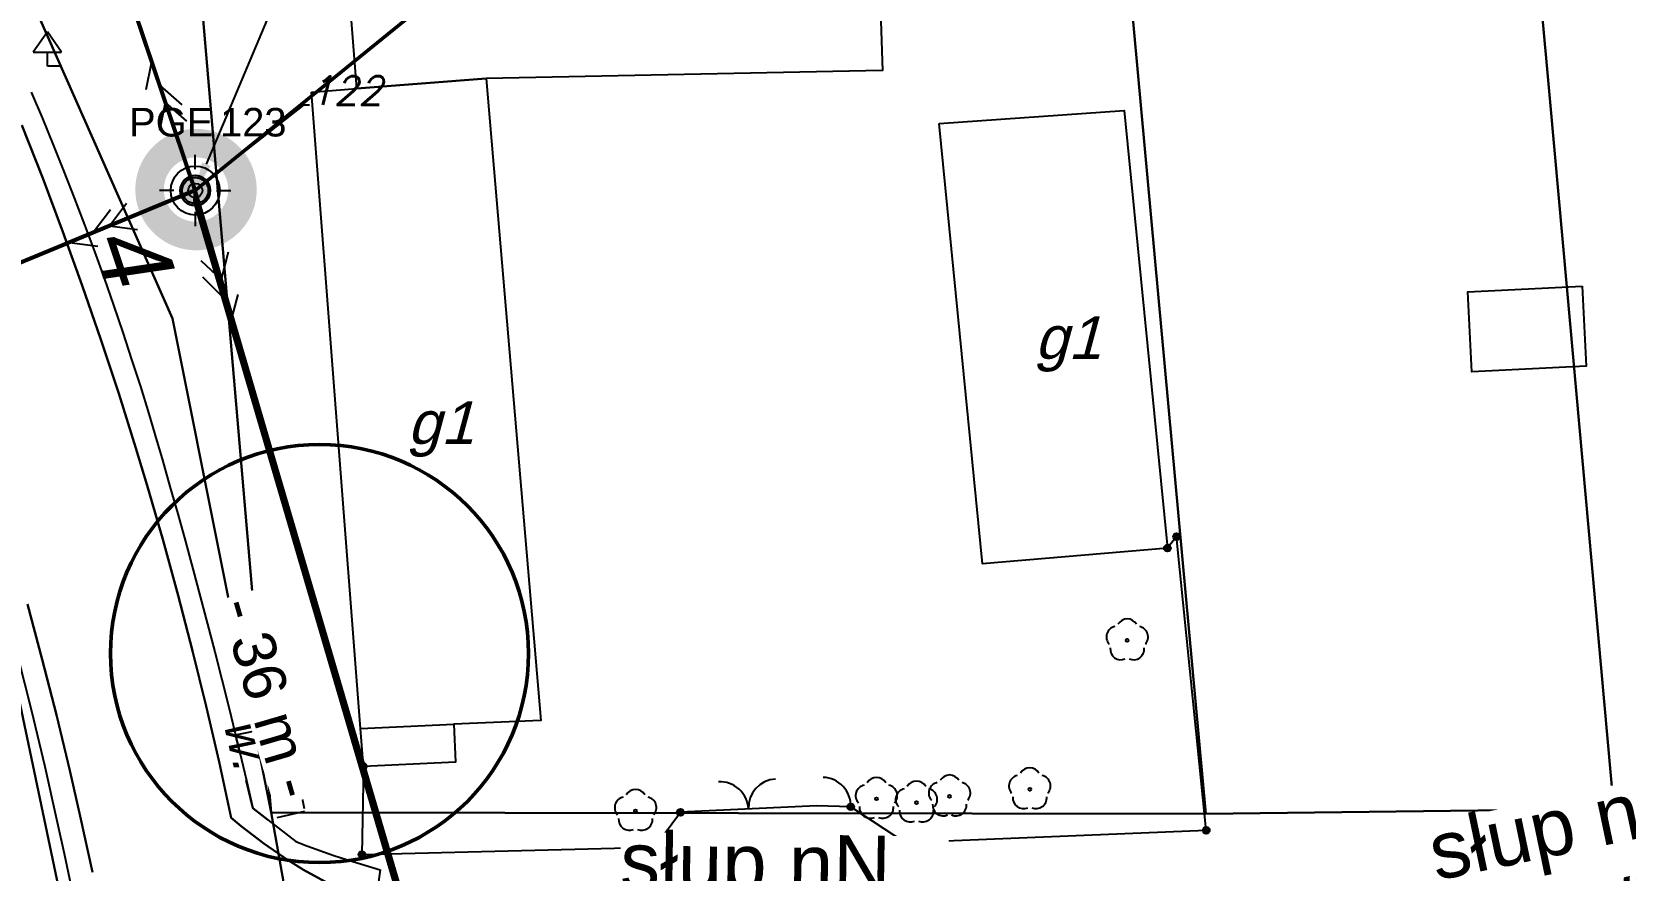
# Model space of a CAD drawing. Header units: metres. Extents: x 7542702 to 7555152, y 5804026 to 5815503.
# Drawn here: x 7549995.8 to 7550051.6, y 5805672.9 to 5805702.2 of the extents above; entities that cross this region are included whole.
import ezdxf
from ezdxf import colors
from ezdxf.entities.mleader import LeaderData, LeaderLine
from ezdxf.enums import TextEntityAlignment as Align
from ezdxf.math import Vec2, Vec3

# ---------------------------------------------------------------- set-up
doc = ezdxf.new("R2010")
doc.units = ezdxf.units.M
for name, pattern in [('4001', [0]), ('4002', [2, 1, -1]), ('4003', [3, 2, -1])]:
    doc.linetypes.add(name, pattern=pattern)
doc.layers.add('!tele', color=30, linetype='Continuous', lineweight=50, plot=False)
for name, color, linetype, lineweight in [('_KABEL_ABONENCKI_NAPOWIETRZNY', 104, 'Continuous', 50), ('_MUFA', 202, 'Continuous', 30), ('_numery slupow etap 4 cz. 2', 7, 'Continuous', 40), ('_PRZEWIESZENIA', 6, 'Continuous', 50), ('_SIEC_NAPOWIETRZNA', 5, 'Continuous', 50), ('_SLUP_DZIERZAWIONY_ENERGETYCZNY', 1, 'Continuous', 30)]:
    doc.layers.add(name, color=color, linetype=linetype, lineweight=lineweight)
for name, color, linetype in [('_MM mufy', 3, 'Continuous'), ('_MM opisy', 7, 'Continuous'), ('_MM slupy', 5, 'Continuous'), ('Budynki', 7, 'Continuous'), ('Drogi', 135, 'Continuous'), ('Dzialki', 165, 'Continuous'), ('Elementy_budynkow', 7, 'Continuous'), ('Linie_napowietrzne', 184, 'Continuous'), ('makro-numeracja-punktow', 7, 'Continuous'), ('Ogrodzenia', 184, 'Continuous'), ('Roslinnosc', 104, 'Continuous'), ('SYSTEM', 250, 'Continuous'), ('Wody', 184, 'Continuous')]:
    doc.layers.add(name, color=color, linetype=linetype)
doc.layers.add('DIM', color=7, linetype='Continuous', plot=False)
doc.layers.get('_MUFA').off()
doc.styles.add('DYN_DIM', font='arial.ttf')
doc.styles.add('GeodText', font='romans.shx', dxfattribs={"oblique": 14.323945})
doc.styles.get("Standard").update_dxf_attribs({"font": 'arial.ttf'})
doc.dimstyles.new('opis linie', dxfattribs={"dimtxt": 1.5, "dimasz": 0.18, "dimexe": 0.18, "dimexo": 0.0625, "dimgap": 2.5, "dimtad": 4, "dimdec": 0, "dimzin": 0, "dimdsep": 46, "dimtxsty": 'Standard', "dimcen": 0.09, "dimse1": 1, "dimse2": 1, "dimsd1": 1, "dimsd2": 1, "dimclrt": 256, "dimadec": 0, "dimazin": 0, "dimtfac": 1, "dimtdec": 0, "dimtofl": 0, "dimtmove": 0, "dimatfit": 3, "dimfxl": 1, "dimtfill": 1, "dimtolj": 1, "dimtzin": 0, "dimarcsym": 0})
doc.dimstyles.get("Standard").update_dxf_attribs({"dimtxt": 0.18, "dimasz": 0.18, "dimexe": 0.18, "dimexo": 0.0625, "dimgap": 0.09, "dimtad": 0, "dimtih": 1, "dimtoh": 1, "dimdec": 4, "dimzin": 0, "dimdsep": 46, "dimtxsty": 'Standard', "dimcen": 0.09, "dimadec": 0, "dimazin": 0, "dimtfac": 1, "dimtdec": 4, "dimtofl": 0, "dimtmove": 0, "dimatfit": 3, "dimfxl": 1, "dimtolj": 1, "dimtzin": 0, "dimarcsym": 0})

# ---------------------------------------------------------------- blocks, each defined once
blk = doc.blocks.new('1422')
at = {"layer": 'Roslinnosc', "color": 104, "linetype": 'Continuous'}
blk.add_circle((0, 0), 0.1, dxfattribs=at)
for centre, start, end in [((0, 0.75), 30.19, 149.77), ((-0.71, 0.23), 102.5, 221.75), ((0.71, 0.23), 318.3, 77.49), ((-0.44, -0.61), 174.33, 293.45), ((0.44, -0.61), 246.24, 5.74)]:
    blk.add_arc(centre, 0.75, start, end, dxfattribs=at)
blk = doc.blocks.new('2284')
at = {"layer": 'Ogrodzenia', "color": 184, "linetype": 'Continuous'}
blk.add_line((0, 0), (0, 1), dxfattribs=at)
blk = doc.blocks.new('1284')
at = {"layer": 'Ogrodzenia', "color": 184, "linetype": 'Continuous'}
blk.add_arc((0, 2), 2, 270, 0, dxfattribs=at)
blk = doc.blocks.new('2283')
at = {"layer": 'Ogrodzenia', "color": 184, "linetype": 'Continuous'}
blk.add_line((0, 0), (0, 1), dxfattribs=at)
blk = doc.blocks.new('1283')
at = {"layer": 'Ogrodzenia', "color": 184, "linetype": 'Continuous'}
for centre, start, end in [((0, 2), 270, 0), ((0, -2), 0, 90)]:
    blk.add_arc(centre, 2, start, end, dxfattribs=at)
blk = doc.blocks.new('1281')
at = {"layer": 'Ogrodzenia', "color": 184, "linetype": 'Continuous'}
for radius in [0.24, 0.16, 0.08]:
    blk.add_circle((0, 0), radius, dxfattribs=at)
blk = doc.blocks.new('1573')
at = {"layer": 'Drogi', "color": 8, "linetype": 'Continuous'}
for p, q in [((0, 2.41), (-1, 1)), ((1, 1), (0, 2.41)), ((-1, 1), (0, 1)), ((0, 0), (0, 1)), ((0, 1), (1, 1)), ((1, 0), (0, 0))]:
    blk.add_line(p, q, dxfattribs=at)
blk = doc.blocks.new('1367')
at = {"layer": 'Linie_napowietrzne', "color": 30, "linetype": 'Continuous'}
for p, q in [((0, 0.5), (0, 10.5)), ((-1, 7.8), (0, 9.53)), ((0, 7.8), (1.04, 5.99))]:
    blk.add_line(p, q, dxfattribs=at)
blk = doc.blocks.new('1363')
at = {"layer": 'Linie_napowietrzne', "color": 184, "linetype": 'Continuous'}
for p, q in [((0, 1.5), (0, 2.5)), ((-1.5, 0), (-2.5, 0)), ((1.5, 0), (2.5, 0)), ((0, -1.5), (0, -2.5))]:
    blk.add_line(p, q, dxfattribs=at)
blk.add_circle((0, 0), 0.5, dxfattribs=at)
blk = doc.blocks.new('1361')
at = {"layer": 'Linie_napowietrzne', "color": 184, "linetype": 'Continuous'}
blk.add_circle((0, 0), 0.5, dxfattribs=at)
blk = doc.blocks.new('1047')
at = {"layer": 'SYSTEM', "color": 250, "linetype": 'Continuous'}
blk.add_line((0, 1), (0, 11), dxfattribs=at)
blk = doc.blocks.new('1046')
at = {"layer": 'SYSTEM', "color": 250, "linetype": 'Continuous'}
for p, q in [((0, 1), (0, 11)), ((-1, 4.8), (0, 6.5)), ((1, 4.8), (0, 6.5))]:
    blk.add_line(p, q, dxfattribs=at)
blk = doc.blocks.new('SLUP_DZIERZAWIONY')
h = blk.add_hatch(color=256)
h.dxf.hatch_style = 1
h.paths.add_polyline_path([(0.527, 0, 1), (-0.527, 0, 1)])
at = {"lineweight": 30}
blk.add_circle((0, 0), 0.527, dxfattribs=at)
at = {"color": 7, "style": 'DYN_DIM', "flags": 13}
blk.add_attdef('ODC_FUNKCJONALNY', text='', height=1, dxfattribs=at).set_placement((0.359, 3.33), align=Align.CENTER)
at = {"color": 7, "flags": 12}
blk.add_attdef('WLASCICIEL', text='', height=1, dxfattribs=at).set_placement((0.631, 1.893), align=Align.RIGHT)
blk.add_attdef('SLUP_NUMER', (0.867, 1.893), '', height=1, dxfattribs=at)
blk.add_attdef('TYP', text='', height=1, dxfattribs=at).set_placement((0, -2.825), align=Align.CENTER)
blk = doc.blocks.new('MUFA_II')
at = {"layer": '_MM mufy'}
h = blk.add_hatch(color=256, dxfattribs=at)
h.dxf.hatch_style = 1
h.paths.add_polyline_path([(2.152, 0.122, 1), (-2.098, -0.052, 1)])
h.paths.add_polyline_path([(-1.099, -0.011, -1), (1.153, 0.081, -1)], flags=16)
h.paths.add_polyline_path([(-0.829, 0, -1), (0.883, 0.07, -1)], flags=0)
blk = doc.blocks.new('E')
at = {"layer": '_MM slupy'}
h = blk.add_hatch(color=256, dxfattribs=at)
h.dxf.hatch_style = 1
h.paths.add_polyline_path([(0.266, 0.372, 1), (-0.266, -0.372, 1)])
for radius in [0.857, 0.457]:
    blk.add_circle((0, 0), radius, dxfattribs=at)
blk = doc.blocks.new('*D173')
at = {"layer": 'Defpoints', "color": 0}
for p in [(7550001.52, 5805696.65), (7549969.387, 5805684.184), (7549969.674, 5805683.491)]:
    blk.add_point(p, dxfattribs=at)
at = {"layer": 'DIM', "insert": (7549986.558, 5805687.745), "char_height": 1.5, "attachment_point": 5, "rotation": 22.451, "bg_fill": 3, "box_fill_scale": 1.1, "bg_fill_color": 9, "bg_fill_true_color": 13158600, "bg_fill_transparency": 0}
blk.add_mtext('\\A1;- 34 m -', dxfattribs=at)
blk = doc.blocks.new('*D183')
at = {"layer": 'Defpoints', "color": 0}
for p in [(7550001.52, 5805696.65), (7550002.24, 5805696.861), (7550011.499, 5805662.56)]:
    blk.add_point(p, dxfattribs=at)
at = {"layer": 'DIM', "insert": (7550004.094, 5805678.898), "char_height": 1.5, "attachment_point": 5, "rotation": 286.3161, "bg_fill": 3, "box_fill_scale": 1.1, "bg_fill_color": 9, "bg_fill_true_color": 13158600, "bg_fill_transparency": 0}
blk.add_mtext('\\A1;- 36 m -', dxfattribs=at)
blk = doc.blocks.new('*D184')
at = {"layer": 'Defpoints', "color": 0}
for p in [(7549989.454, 5805734.753), (7549988.743, 5805734.513), (7550001.52, 5805696.65)]:
    blk.add_point(p, dxfattribs=at)
at = {"layer": 'DIM', "insert": (7549992.748, 5805714.777), "char_height": 1.5, "attachment_point": 5, "rotation": 288.6471, "bg_fill": 3, "box_fill_scale": 1.1, "bg_fill_color": 9, "bg_fill_true_color": 13158600, "bg_fill_transparency": 0}
blk.add_mtext('\\A1;- 40 m -', dxfattribs=at)
blk = doc.blocks.new('ZN')
at = {"layer": '_MM slupy', "transparency": 33554687}
h = blk.add_hatch(color=256, dxfattribs=at)
h.dxf.hatch_style = 1
h.paths.add_polyline_path([(0, -0.857), (0, 0.857, 1)])
at = {"layer": '_MM slupy'}
blk.add_circle((0, 0), 0.857, dxfattribs=at)
blk = doc.blocks.new('q')
at = {"layer": '_MM slupy'}
blk.add_blockref('ZN', (0, 0), dxfattribs=at)
at = {"layer": '_MM opisy'}
ml = blk.add_multileader_mtext('Standard', dxfattribs=at)
ml.set_content('\\pxql;słup nN\\PP-10/ZN', color=256)
ml.set_leader_properties()
ml.build(insert=Vec2(0, 0))
ml.multileader.update_dxf_attribs({"has_text_frame": 1, "text_left_attachment_type": 5, "text_right_attachment_type": 5, "dogleg_length": 1, "arrow_head_size": 1})
ctx = ml.context
ctx.base_point, ctx.char_height, ctx.arrow_head_size, ctx.landing_gap_size, ctx.plane_origin = Vec3(3.754, 5.901), 2, 1, 1, Vec3(1.717, -1.42)
ctx.left_attachment, ctx.right_attachment = 5, 5
notes = []
notes.append((ctx, [(0, (1, 1, 0), (2.754, 5.901), (1, 0), 1, [(0, [(0, 0), (2.754, 5.901)], 0, [])])]))
ctx.mtext.insert, ctx.mtext.flow_direction = Vec3(4.754, 11.703), 5
ctx.mtext.has_bg_fill, ctx.mtext.bg_color, ctx.mtext.bg_scale_factor, ctx.mtext.bg_transparency, ctx.mtext.use_window_bg_color = 1, -1023410175, 1, 0, 1
for ctx, leaders in notes:
    for number, flags, end, landing, length, lines in leaders:
        leader = LeaderData()
        leader.index, (leader.has_last_leader_line, leader.has_dogleg_vector, leader.attachment_direction) = number, flags
        leader.last_leader_point, leader.dogleg_vector, leader.dogleg_length = Vec3(end), Vec3(landing), length
        for number, points, colour, breaks in lines:
            line = LeaderLine()
            line.index, line.vertices, line.color, line.breaks = number, Vec3.list(points), colors.encode_raw_color(colour), breaks
            leader.lines.append(line)
        ctx.leaders.append(leader)

msp = doc.modelspace()

# ---------------------------------------------------------------- linework, layer by layer
at = {"layer": '!tele', "elevation": 142.33}
msp.add_lwpolyline([(7549932.796, 5805802.185), (7549973.35, 5805778.88), (7549988.743, 5805734.513), (7550001.52, 5805696.65), (7550011.499, 5805662.56), (7550042.39, 5805662.092), (7550072.263, 5805661.67), (7550095.77, 5805639.131), (7550131.022, 5805607.342), (7550177.553, 5805591.714), (7550226.66, 5805569.9), (7550259.5, 5805546.21), (7550307.73, 5805547.85), (7550356.119, 5805549.104)], dxfattribs=at)
at = {"layer": '!tele'}
msp.add_lwpolyline([(7549928.366, 5805699.759), (7549969.674, 5805683.491), (7550001.52, 5805696.65)], dxfattribs=at)
at = {"layer": '_KABEL_ABONENCKI_NAPOWIETRZNY'}
for points in [[(7550015.877, 5805708.31), (7550001.52, 5805696.65)], [(7550025.359, 5805644.059), (7550011.499, 5805662.56), (7550011.305, 5805662.847), (7550001.502, 5805696.254), (7550001.52, 5805696.65)]]:
    msp.add_lwpolyline(points, dxfattribs=at)
at = {"layer": '_SIEC_NAPOWIETRZNA'}
for points in [[(7550001.508, 5805696.664), (7549988.743, 5805734.513), (7549973.35, 5805778.88), (7549932.796, 5805802.185)], [(7550001.508, 5805696.664), (7549969.674, 5805683.491)], [(7550001.508, 5805696.664), (7550011.52, 5805662.56)]]:
    msp.add_lwpolyline(points, dxfattribs=at)
at = {"layer": 'Budynki', "color": 7, "linetype": '4001'}
for points in [[(7550006.52, 5805708.56, 0), (7550025.31, 5805709.2, 0), (7550025.59, 5805700.85, 0), (7550011.71, 5805700.57, 0), (7550007.18, 5805700.22, 0), (7550006.52, 5805708.56, 0)], [(7550005.59, 5805700.1, 0), (7550007.18, 5805700.22, 0), (7550011.71, 5805700.57, 0), (7550013.62, 5805678.09, 0), (7550010.58, 5805677.97, 0), (7550010.64, 5805676.64, 0), (7550007.41, 5805676.48, 0), (7550007.31, 5805677.81, 0), (7550005.59, 5805700.1, 0)], [(7550027.58, 5805699, 0), (7550034.06, 5805699.45, 0), (7550035.57, 5805684.13, 0), (7550029.09, 5805683.58, 0), (7550027.58, 5805699, 0)]]:
    msp.add_polyline3d(points, dxfattribs=at)
at = {"layer": 'Drogi', "color": 8, "linetype": '4003'}
for p, q in [((7549995.777, 5805700.094), (7549996.167, 5805699.173)), ((7549996.177, 5805697.081), (7549995.447, 5805698.943)), ((7549995.447, 5805698.943), (7549996.177, 5805697.081)), ((7549996.167, 5805699.173), (7549996.548, 5805698.248)), ((7549996.548, 5805698.248), (7549996.921, 5805697.32)), ((7549996.921, 5805697.32), (7549997.285, 5805696.389)), ((7549996.881, 5805695.209), (7549996.177, 5805697.081)), ((7549996.177, 5805697.081), (7549996.881, 5805695.209)), ((7549997.285, 5805696.389), (7549997.641, 5805695.455)), ((7549997.559, 5805693.327), (7549996.881, 5805695.209)), ((7549996.881, 5805695.209), (7549997.559, 5805693.327)), ((7549997.641, 5805695.455), (7549997.988, 5805694.517)), ((7549997.988, 5805694.517), (7549998.327, 5805693.576)), ((7549998.212, 5805691.437), (7549997.559, 5805693.327)), ((7549997.559, 5805693.327), (7549998.212, 5805691.437)), ((7549998.327, 5805693.576), (7549998.658, 5805692.632)), ((7549998.658, 5805692.632), (7549998.979, 5805691.685)), ((7549998.979, 5805691.685), (7549999.293, 5805690.736)), ((7549998.839, 5805689.538), (7549998.212, 5805691.437)), ((7549998.212, 5805691.437), (7549998.839, 5805689.538)), ((7549999.293, 5805690.736), (7549999.597, 5805689.783)), ((7549999.44, 5805687.63), (7549998.839, 5805689.538)), ((7549998.839, 5805689.538), (7549999.44, 5805687.63)), ((7549999.597, 5805689.783), (7549999.893, 5805688.828)), ((7549999.893, 5805688.828), (7550000.18, 5805687.87)), ((7550000.18, 5805687.87), (7550000.36, 5805687.253)), ((7549999.836, 5805686.32), (7549999.44, 5805687.63)), ((7549999.44, 5805687.63), (7549999.836, 5805686.32)), ((7550000.36, 5805687.253), (7550000.635, 5805686.292)), ((7550000.393, 5805684.399), (7549999.836, 5805686.32)), ((7549999.836, 5805686.32), (7550000.393, 5805684.399)), ((7550000.635, 5805686.292), (7550000.907, 5805685.329)), ((7550000.907, 5805685.329), (7550001.174, 5805684.366)), ((7550000.923, 5805682.47), (7550000.393, 5805684.399)), ((7550000.393, 5805684.399), (7550000.923, 5805682.47)), ((7550001.174, 5805684.366), (7550001.437, 5805683.401)), ((7550001.437, 5805683.401), (7550001.696, 5805682.435)), ((7549995.643, 5805682.161), (7549996.164, 5805680.23)), ((7549996.164, 5805680.23), (7549995.643, 5805682.161)), ((7550001.427, 5805680.535), (7550000.923, 5805682.47)), ((7550000.923, 5805682.47), (7550001.427, 5805680.535)), ((7550001.696, 5805682.435), (7550001.952, 5805681.468)), ((7550001.952, 5805681.468), (7550002.202, 5805680.5)), ((7550001.905, 5805678.593), (7550001.427, 5805680.535)), ((7550001.427, 5805680.535), (7550001.905, 5805678.593)), ((7550002.202, 5805680.5), (7550002.449, 5805679.531)), ((7549995.798, 5805678.417), (7549995.304, 5805680.355)), ((7549996.164, 5805680.23), (7549996.658, 5805678.292)), ((7549996.658, 5805678.292), (7549996.164, 5805680.23)), ((7550002.449, 5805679.531), (7550002.692, 5805678.561)), ((7549996.263, 5805676.472), (7549995.798, 5805678.417)), ((7549996.658, 5805678.292), (7549997.125, 5805676.347)), ((7549997.125, 5805676.347), (7549996.658, 5805678.292)), ((7550002.356, 5805676.644), (7550001.905, 5805678.593)), ((7550001.905, 5805678.593), (7550002.356, 5805676.644)), ((7550002.692, 5805678.561), (7550002.93, 5805677.59)), ((7550002.93, 5805677.59), (7550003.081, 5805676.967)), ((7550002.78, 5805674.69), (7550002.356, 5805676.644)), ((7550002.356, 5805676.644), (7550002.78, 5805674.69)), ((7550003.081, 5805676.967), (7550003.313, 5805675.994)), ((7549996.7, 5805674.52), (7549996.263, 5805676.472)), ((7549997.125, 5805676.347), (7549997.49, 5805674.74)), ((7549997.49, 5805674.74), (7549997.125, 5805676.347)), ((7550003.313, 5805675.994), (7550003.54, 5805675.02)), ((7550003.54, 5805675.02), (7550004.06, 5805674.62)), ((7549996.94, 5805673.425), (7549996.7, 5805674.52)), ((7549997.49, 5805674.74), (7549997.918, 5805672.786)), ((7549997.918, 5805672.786), (7549997.49, 5805674.74)), ((7550003.133, 5805674.395), (7550002.78, 5805674.69)), ((7550002.78, 5805674.69), (7550003.133, 5805674.395)), ((7550003.925, 5805673.785), (7550003.133, 5805674.395)), ((7550003.133, 5805674.395), (7550003.925, 5805673.785)), ((7550004.06, 5805674.62), (7550005.04, 5805673.86)), ((7550004.75, 5805673.22), (7550003.925, 5805673.785)), ((7550003.925, 5805673.785), (7550004.75, 5805673.22)), ((7550005.04, 5805673.86), (7550005.429, 5805673.709)), ((7549997.35, 5805671.468), (7549996.94, 5805673.425)), ((7550005.317, 5805672.868), (7550004.75, 5805673.22)), ((7550004.75, 5805673.22), (7550005.317, 5805672.868)), ((7550005.429, 5805673.709), (7550006.37, 5805673.37)), ((7550006.37, 5805673.37), (7550007.04, 5805673.152)), ((7550006.19, 5805672.38), (7550005.317, 5805672.868)), ((7550005.317, 5805672.868), (7550006.19, 5805672.38)), ((7550007.04, 5805673.152), (7550008, 5805672.87)), ((7550008, 5805672.87), (7550007.9, 5805672.2))]:
    msp.add_line(p, q, dxfattribs=at)
at = {"layer": 'Dzialki'}
for p, q in [((7550004.18, 5805674.87), (7549977.55, 5805985.76)), ((7549977.55, 5805985.76), (7550004.18, 5805674.87)), ((7550036.92, 5805674.82), (7550010.32, 5805963.69)), ((7550010.32, 5805963.69), (7550036.92, 5805674.82)), ((7550048.97, 5805699.75), (7550026.06, 5805953.08)), ((7550026.06, 5805953.08), (7550048.97, 5805699.75)), ((7550000.72, 5805692.17), (7549980.21, 5805738.56)), ((7549980.21, 5805738.56), (7550000.72, 5805692.17)), ((7550049.56, 5805693.28), (7550048.97, 5805699.75)), ((7550048.97, 5805699.75), (7550049.56, 5805693.28)), ((7550051.2, 5805675), (7550049.56, 5805693.28)), ((7550049.56, 5805693.28), (7550051.2, 5805675)), ((7550004.18, 5805674.87), (7550000.72, 5805692.17)), ((7550000.72, 5805692.17), (7550004.18, 5805674.87)), ((7549993.06, 5805689.7), (7549998.28, 5805664.89)), ((7549998.28, 5805664.89), (7549993.06, 5805689.7)), ((7550004.18, 5805674.87), (7550036.92, 5805674.82)), ((7550005.95, 5805664.89), (7550004.18, 5805674.87)), ((7550036.92, 5805674.82), (7550004.18, 5805674.87)), ((7550004.18, 5805674.87), (7550005.95, 5805664.89)), ((7550036.92, 5805674.82), (7550051.2, 5805675)), ((7550051.2, 5805675), (7550036.92, 5805674.82)), ((7550051.2, 5805675), (7550064.95, 5805674.77)), ((7550064.95, 5805674.77), (7550051.2, 5805675))]:
    msp.add_line(p, q, dxfattribs=at)
at = {"layer": 'Elementy_budynkow', "color": 7, "linetype": '4001'}
for points in [[(7550050.098, 5805693.302, 0), (7550050.235, 5805690.501, 0), (7550046.233, 5805690.304, 0), (7550046.096, 5805693.105, 0), (7550050.098, 5805693.302, 0)], [(7550010.58, 5805677.97, 0), (7550010.64, 5805676.64, 0), (7550007.41, 5805676.48, 0), (7550007.31, 5805677.81, 0), (7550010.58, 5805677.97, 0)]]:
    msp.add_polyline3d(points, dxfattribs=at)
at = {"layer": 'Ogrodzenia', "color": 184, "linetype": '4001'}
for p, q in [((7550035.887, 5805684.532), (7550035.57, 5805684.13)), ((7550036.928, 5805674.248), (7550035.887, 5805684.532)), ((7550007.408, 5805676.484), (7550007.36, 5805673.4)), ((7550017.6, 5805673.66), (7550018.51, 5805674.88)), ((7550024.48, 5805675.07), (7550026.38, 5805673.82)), ((7550026.38, 5805673.82), (7550036.928, 5805674.248)), ((7550007.36, 5805673.4), (7550017.6, 5805673.66))]:
    msp.add_line(p, q, dxfattribs=at)
at = {"layer": 'Wody', "color": 184, "linetype": '4002'}
msp.add_polyline3d([(7550002.93, 5805677.59, 0), (7550004.76, 5805677.96, 0), (7550005.35, 5805674.91, 0), (7550004.06, 5805674.62, 0), (7550003.54, 5805675.02, 0), (7550002.93, 5805677.59, 0)], dxfattribs=at)

# ---------------------------------------------------------------- block references
at = {"layer": '_MUFA'}
msp.add_blockref('MUFA_II', (7550001.52, 5805696.65, 143.036), dxfattribs=at)
at = {"layer": '_SLUP_DZIERZAWIONY_ENERGETYCZNY'}
msp.add_blockref('SLUP_DZIERZAWIONY', (7550001.52, 5805696.65, 143.036), dxfattribs=at).add_auto_attribs({'WLASCICIEL': 'PGE', 'SLUP_NUMER': '123'})
at = {"layer": 'Drogi', "color": 8, "xscale": 0.5, "yscale": 0.5, "zscale": 0.5}
msp.add_blockref('1573', (7549996.34, 5805701), dxfattribs=at)
at = {"layer": 'Linie_napowietrzne', "color": 1}
for name, xscale, yscale, zscale, rotation in [('1046', 0.4999999999999999, 0.4999999999999999, 0.4999999999999999, 18.64714400000004), ('1047', 0.4999999999999999, 0.4999999999999999, 0.4999999999999999, 18.64714400000004), ('1046', 0.5, 0.5, 0.5, 112.530363), ('1047', 0.5, 0.5, 0.5, 112.530363), ('1046', 0.4999999999999999, 0.4999999999999999, 0.4999999999999999, 196.3160799999998), ('1047', 0.4999999999999999, 0.4999999999999999, 0.4999999999999999, 196.3160799999998)]:
    msp.add_blockref(name, (7550001.52, 5805696.65), dxfattribs=dict(at, xscale=xscale, yscale=yscale, zscale=zscale, rotation=rotation))
at = {"layer": 'Linie_napowietrzne', "color": 30}
for xscale, yscale, zscale, rotation in [(0.4999999999999998, 0.4999999999999998, 0.4999999999999998, 18.65259600000002), (0.4999999999999998, 0.4999999999999998, 0.4999999999999998, 18.65259600000002), (0.5, 0.5, 0.5, 112.538143), (0.5, 0.5, 0.5, 112.538143), (0.5, 0.5, 0.5, 194.9477599999998), (0.5, 0.5, 0.5, 194.9477599999997)]:
    msp.add_blockref('1367', (7550001.52, 5805696.65), dxfattribs=dict(at, xscale=xscale, yscale=yscale, zscale=zscale, rotation=rotation))
at = {"layer": 'Linie_napowietrzne', "color": 184, "xscale": 0.5, "yscale": 0.5, "zscale": 0.5}
for name in ['1363', '1363', '1361', '1361']:
    msp.add_blockref(name, (7550001.52, 5805696.65, 143.036), dxfattribs=at)
at = {"layer": 'Ogrodzenia', "color": 184, "xscale": 0.5, "yscale": 0.5, "zscale": 0.5}
for p in [(7550035.887, 5805684.532), (7550035.887, 5805684.532), (7550035.57, 5805684.13), (7550007.408, 5805676.484), (7550018.51, 5805674.88), (7550024.48, 5805675.07), (7550036.928, 5805674.248), (7550036.928, 5805674.248), (7550017.6, 5805673.66), (7550017.6, 5805673.66), (7550026.38, 5805673.82), (7550026.38, 5805673.82), (7550007.36, 5805673.4), (7550007.36, 5805673.4)]:
    msp.add_blockref('1281', p, dxfattribs=at)
at = {"layer": 'Ogrodzenia', "color": 184, "xscale": 0.4999999999999996, "yscale": 0.4999999999999996, "zscale": 0.4999999999999996}
for name, p, rotation in [('1283', (7550020.895, 5805674.995), 92.76055200000002), ('1284', (7550024.48, 5805675.07), 88.090848)]:
    msp.add_blockref(name, p, dxfattribs=dict(at, rotation=rotation))
at = {"layer": 'Ogrodzenia', "color": 184, "xscale": 0.4999999999999996}
for name, p, yscale, rotation in [('2283', (7550023.28, 5805675.11), 4.775542, 92.76055200000002), ('2284', (7550024.48, 5805675.07), 1.200666, 88.090848)]:
    msp.add_blockref(name, p, dxfattribs=dict(at, yscale=yscale, rotation=rotation))
at = {"layer": 'Roslinnosc', "color": 104, "xscale": 0.5, "yscale": 0.5, "zscale": 0.5}
for p in [(7550034.162, 5805680.9), (7550025.379, 5805675.348, 143.244), (7550027.939, 5805675.436, 143.367), (7550030.747, 5805675.685, 143.312), (7550016.941, 5805674.929), (7550026.78, 5805675.218, 143.354)]:
    msp.add_blockref('1422', p, dxfattribs=at)

# ---------------------------------------------------------------- texts
at = {"layer": 'Budynki', "color": 7, "oblique": 15}
for p in [(7550030.921, 5805690.751), (7550008.951, 5805687.771)]:
    msp.add_text('g1', height=1.5, rotation=359.97, dxfattribs=at).set_placement(p)
at = {"layer": 'makro-numeracja-punktow', "color": 6, "insert": (7550005.52, 5805699.65), "char_height": 1, "attachment_point": 7, "line_spacing_factor": 0.8, "style": 'GeodText'}
msp.add_mtext('122', dxfattribs=at)
at = {"layer": 'Wody', "color": 184, "oblique": 15}
msp.add_text('w.', height=1.25, rotation=283.3523, dxfattribs=at).set_placement((7550002.499, 5805678.003))

# ---------------------------------------------------------------- leaders
at = {"layer": 'makro-numeracja-punktow', "color": 6, "has_arrowhead": 0, "annotation_type": 0, "has_hookline": 1, "hookline_direction": 0, "text_width": 2.381}
msp.add_leader([(7550001.52, 5805696.65), (7550005.34, 5805699.65), (7550005.52, 5805699.65)], dimstyle='Standard', dxfattribs=at)

# ---------------------------------------------------------------- next in the draw order: block references
at = {"layer": '!tele', "rotation": 11.81122716417796}
msp.add_blockref('q', (7550042.312, 5805662.011), dxfattribs=at)

# ---------------------------------------------------------------- next in the draw order: leaders
at = {"layer": '_MM opisy'}
ml = msp.add_multileader_mtext('Standard', dxfattribs=at)
ml.set_content('\\pxql;słup nN\\PRPK-10,5/10/E', color=256)
ml.set_leader_properties()
ml.build(insert=Vec2(0, 0))
ml.multileader.update_dxf_attribs({"has_text_frame": 1, "text_left_attachment_type": 5, "text_right_attachment_type": 5, "dogleg_length": 1, "arrow_head_size": 1})
ctx = ml.context
ctx.base_point, ctx.char_height, ctx.arrow_head_size, ctx.landing_gap_size, ctx.plane_origin = Vec3(7550005.23, 5805703.056, 143.036), 2, 1, 1, Vec3(7550003.237, 5805695.23, 143.036)
ctx.left_attachment, ctx.right_attachment = 5, 5
notes = []
notes.append((ctx, [(0, (1, 1, 0), (7550004.23, 5805703.056, 143.036), (1, 0), 1, [(0, [(7550001.52, 5805696.65, 143.036), (7550004.23, 5805703.056, 143.036)], 0, [])])]))
ctx.mtext.insert, ctx.mtext.flow_direction = Vec3(7550006.23, 5805709.219, 143.036), 5
ctx.mtext.has_bg_fill, ctx.mtext.bg_color, ctx.mtext.bg_scale_factor, ctx.mtext.bg_transparency, ctx.mtext.use_window_bg_color = 1, -1023410175, 1, 0, 1
ml = msp.add_multileader_mtext('Standard', dxfattribs=at)
ml.set_content('\\pxql;słup nN\\PNr-10/ZN', color=256)
ml.set_leader_properties()
ml.build(insert=Vec2(0, 0))
ml.multileader.update_dxf_attribs({"has_text_frame": 1, "text_left_attachment_type": 5, "text_right_attachment_type": 5, "dogleg_length": 1, "arrow_head_size": 1})
ctx = ml.context
ctx.base_point, ctx.char_height, ctx.arrow_head_size, ctx.landing_gap_size, ctx.plane_origin, ctx.plane_x_axis, ctx.plane_y_axis = Vec3(7550015.339, 5805668.406), 2, 1, 1, Vec3(7550013.195, 5805661.115), Vec3(0.999893, -0.014645), Vec3(0.014645, 0.999893)
ctx.left_attachment, ctx.right_attachment = 5, 5
notes.append((ctx, [(0, (1, 1, 0), (7550014.339, 5805668.42), (0.999893, -0.014645), 1, [(0, [(7550011.499, 5805662.56), (7550014.339, 5805668.42)], 0, [])])]))
ctx.mtext.insert, ctx.mtext.text_direction, ctx.mtext.flow_direction = Vec3(7550016.424, 5805674.192), Vec3(0.999893, -0.014645), 5
ctx.mtext.has_bg_fill, ctx.mtext.bg_color, ctx.mtext.bg_scale_factor, ctx.mtext.bg_transparency, ctx.mtext.use_window_bg_color = 1, -1023410175, 1, 0, 1
for ctx, leaders in notes:
    for number, flags, end, landing, length, lines in leaders:
        leader = LeaderData()
        leader.index, (leader.has_last_leader_line, leader.has_dogleg_vector, leader.attachment_direction) = number, flags
        leader.last_leader_point, leader.dogleg_vector, leader.dogleg_length = Vec3(end), Vec3(landing), length
        for number, points, colour, breaks in lines:
            line = LeaderLine()
            line.index, line.vertices, line.color, line.breaks = number, Vec3.list(points), colors.encode_raw_color(colour), breaks
            leader.lines.append(line)
        ctx.leaders.append(leader)

# ---------------------------------------------------------------- next in the draw order: block references
msp.add_blockref('E', (7550001.52, 5805696.65, 143.036))

# ---------------------------------------------------------------- next in the draw order: dimensions: what is measured, and where the dimension line sits
at = {"layer": 'DIM'}
dim = msp.add_aligned_dim(p1=(7550001.52, 5805696.65), p2=(7549969.674, 5805683.491), distance=-0.75, dimstyle='opis linie', override={"dimpost": '- <> m -'}, dxfattribs=at)
dim.commit()
dim.dimension.update_dxf_attribs({"geometry": '*D173', "text_midpoint": (7549986.558, 5805687.745)})

# ---------------------------------------------------------------- next in the draw order: dimensions: what is measured, and where the dimension line sits
dim = msp.add_aligned_dim(p1=(7550011.499, 5805662.56), p2=(7550001.52, 5805696.65), distance=-0.75, dimstyle='opis linie', override={"dimpost": '- <> m -'}, dxfattribs=at)
dim.commit()
dim.dimension.update_dxf_attribs({"geometry": '*D183', "text_midpoint": (7550004.094, 5805678.898)})

# ---------------------------------------------------------------- next in the draw order: linework, layer by layer
at = {"layer": '_PRZEWIESZENIA', "color": 3}
msp.add_circle((7550005.874, 5805680.438, 122.55), 7.32, dxfattribs=at)

# ---------------------------------------------------------------- next in the draw order: texts
at = {"layer": '_numery slupow etap 4 cz. 2', "oblique": 10}
msp.add_text('4', height=2.5, rotation=288.4266, dxfattribs=at).set_placement((7549997.823, 5805694.978))

# ---------------------------------------------------------------- next in the draw order: dimensions: what is measured, and where the dimension line sits
at = {"layer": 'DIM'}
dim = msp.add_aligned_dim(p1=(7550001.52, 5805696.65), p2=(7549988.743, 5805734.513), distance=-0.75, dimstyle='opis linie', override={"dimpost": '- <> m -'}, dxfattribs=at)
dim.commit()
dim.dimension.update_dxf_attribs({"geometry": '*D184', "text_midpoint": (7549992.748, 5805714.777)})

doc.saveas('drawing.dxf')
